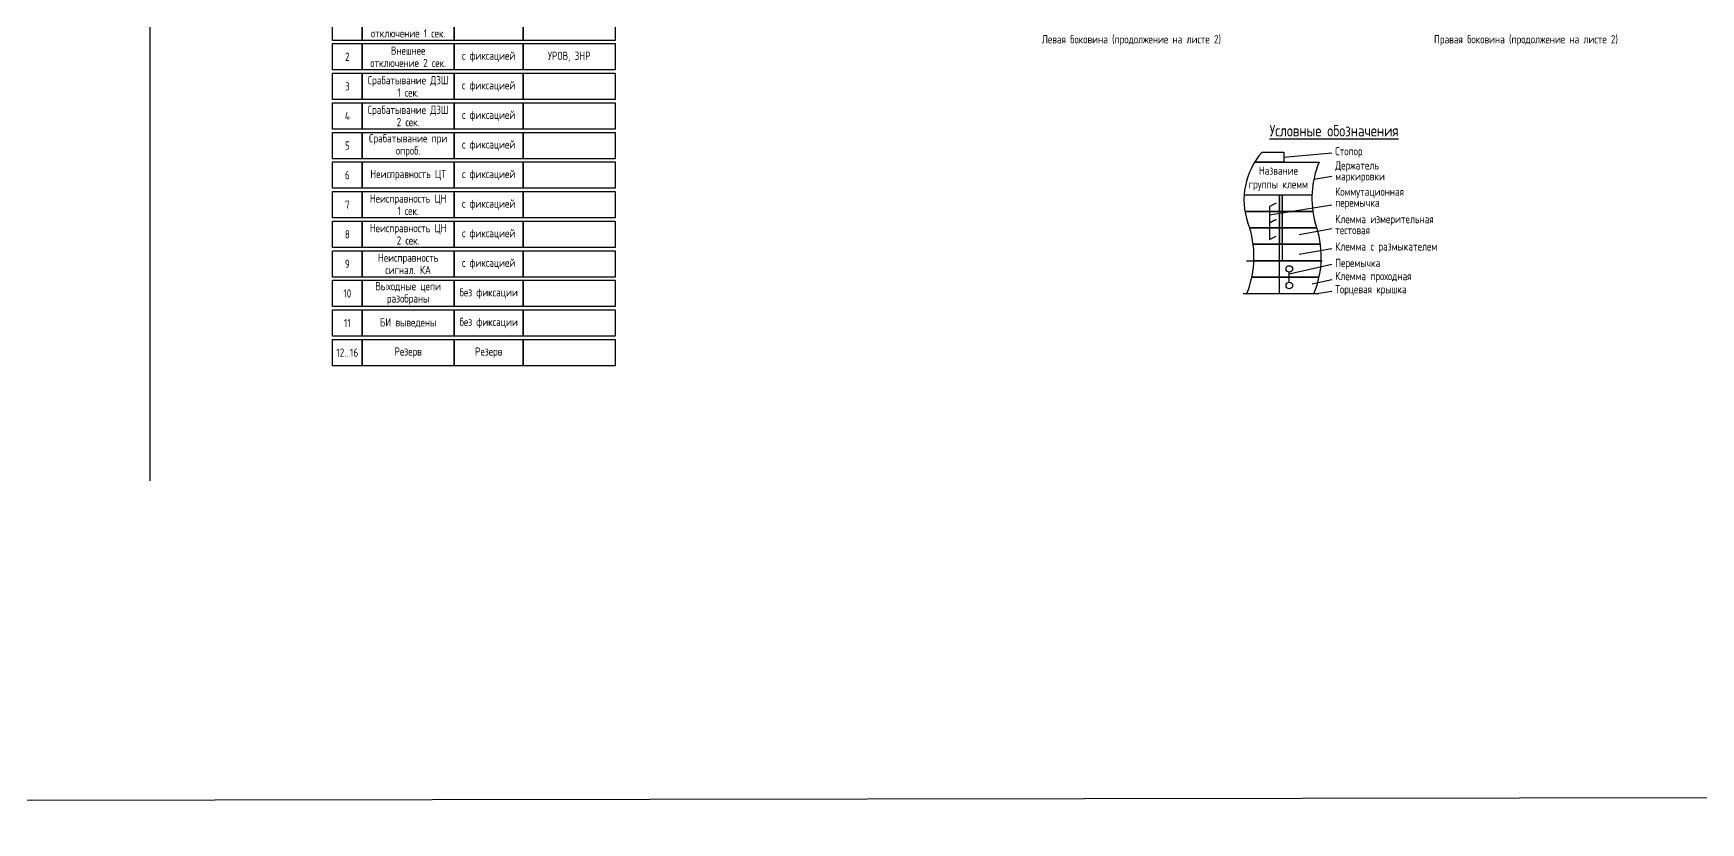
# Model space of a CAD drawing. Header units: millimetres. Extents: x -1245 to 5086, y -99 to 618.
# Drawn here: x 3542 to 4049, y -99 to 141 of the extents above; entities that cross this region are included whole.
import ezdxf

# ---------------------------------------------------------------- set-up
doc = ezdxf.new("R2010")
doc.units = ezdxf.units.MM
doc.styles.add('Gost_type_A', font='GOST_A.TTF')

msp = doc.modelspace()

# ---------------------------------------------------------------- hatches: boundary and pattern name
h = msp.add_hatch(color=256)
h.dxf.hatch_style = 1
h.paths.add_polyline_path([(3921.99, 91.95), (3920.99, 91.95), (3920.99, 76.95), (3921.99, 76.95)])

# ---------------------------------------------------------------- linework, layer by layer
for p, q in [((3577.5, 5), (3577.5, 292)), ((3913.49, 101.95), (3933.07, 101.95)), ((3922.34, 103.45), (3936.99, 104.77)), ((3931.5, 96.8), (3936.99, 97.65)), ((3910.46, 91.95), (3930.92, 91.95)), ((3920.99, 61.95), (3920.99, 91.95)), ((3921.99, 86.95), (3921.99, 91.95)), ((3931.18, 86.95), (3910.73, 86.95)), ((3910.73, 86.95), (3931.18, 86.95)), ((3917.99, 85.95), (3936.99, 88.95)), ((3921.99, 71.95), (3921.99, 86.95)), ((3932.4, 81.95), (3911.94, 81.95)), ((3911.94, 81.95), (3932.4, 81.95)), ((3926.99, 79.95), (3936.99, 81.72)), ((3933.49, 76.95), (3913.03, 76.95)), ((3913.03, 76.95), (3933.49, 76.95)), ((3933.49, 76.95), (3913.03, 76.95)), ((3913.03, 76.95), (3933.49, 76.95)), ((3910.99, 71.95), (3933.99, 71.95)), ((3933.71, 71.95), (3913.25, 71.95)), ((3913.25, 71.95), (3933.71, 71.95)), ((3926.99, 73.95), (3936.99, 75.72)), ((3933.07, 66.95), (3912.61, 66.95)), ((3912.61, 66.95), (3933.07, 66.95)), ((3923.99, 67.95), (3936.99, 70.95)), ((3924.02, 66.95), (3924.02, 68.45)), ((3924.02, 65.45), (3924.02, 66.95)), ((3930.99, 64.91), (3936.99, 66.29)), ((3909.99, 61.95), (3932.99, 61.95)), ((3911.06, 61.95), (3931.52, 61.95)), ((3936.99, 62.62), (3932.99, 61.95))]:
    msp.add_line(p, q)
at = {"color": 3}
msp.add_lwpolyline([(-1245, 609), (5086, 618), (5086, -90), (-1245, -99)], close=True, dxfattribs=at)
for points in [[(3633, 147), (3642, 147), (3642, 139), (3633, 139)], [(3642, 147), (3670, 147), (3670, 139), (3642, 139)], [(3670, 147), (3691, 147), (3691, 139), (3670, 139)], [(3691, 147), (3719, 147), (3719, 139), (3691, 139)], [(3633, 138), (3642, 138), (3642, 130), (3633, 130)], [(3642, 138), (3670, 138), (3670, 130), (3642, 130)], [(3670, 138), (3691, 138), (3691, 130), (3670, 130)], [(3691, 138), (3719, 138), (3719, 130), (3691, 130)], [(3633, 129), (3642, 129), (3642, 121), (3633, 121)], [(3642, 129), (3670, 129), (3670, 121), (3642, 121)], [(3670, 129), (3691, 129), (3691, 121), (3670, 121)], [(3691, 129), (3719, 129), (3719, 121), (3691, 121)], [(3633, 120), (3642, 120), (3642, 112), (3633, 112)], [(3642, 120), (3670, 120), (3670, 112), (3642, 112)], [(3670, 120), (3691, 120), (3691, 112), (3670, 112)], [(3691, 120), (3719, 120), (3719, 112), (3691, 112)], [(3633, 111), (3642, 111), (3642, 103), (3633, 103)], [(3642, 111), (3670, 111), (3670, 103), (3642, 103)], [(3670, 111), (3691, 111), (3691, 103), (3670, 103)], [(3691, 111), (3719, 111), (3719, 103), (3691, 103)], [(3633, 102), (3642, 102), (3642, 94), (3633, 94)], [(3642, 102), (3670, 102), (3670, 94), (3642, 94)], [(3670, 102), (3691, 102), (3691, 94), (3670, 94)], [(3691, 102), (3719, 102), (3719, 94), (3691, 94)], [(3633, 93), (3642, 93), (3642, 85), (3633, 85)], [(3642, 93), (3670, 93), (3670, 85), (3642, 85)], [(3670, 93), (3691, 93), (3691, 85), (3670, 85)], [(3691, 93), (3719, 93), (3719, 85), (3691, 85)], [(3633, 84), (3642, 84), (3642, 76), (3633, 76)], [(3642, 84), (3670, 84), (3670, 76), (3642, 76)], [(3670, 84), (3691, 84), (3691, 76), (3670, 76)], [(3691, 84), (3719, 84), (3719, 76), (3691, 76)], [(3633, 75), (3642, 75), (3642, 67), (3633, 67)], [(3642, 75), (3670, 75), (3670, 67), (3642, 67)], [(3670, 75), (3691, 75), (3691, 67), (3670, 67)], [(3691, 75), (3719, 75), (3719, 67), (3691, 67)], [(3633, 66), (3642, 66), (3642, 58), (3633, 58)], [(3642, 66), (3670, 66), (3670, 58), (3642, 58)], [(3670, 66), (3691, 66), (3691, 58), (3670, 58)], [(3691, 66), (3719, 66), (3719, 58), (3691, 58)], [(3633, 57), (3642, 57), (3642, 49), (3633, 49)], [(3642, 57), (3670, 57), (3670, 49), (3642, 49)], [(3670, 57), (3691, 57), (3691, 49), (3670, 49)], [(3691, 57), (3719, 57), (3719, 49), (3691, 49)], [(3633, 48), (3642, 48), (3642, 40), (3633, 40)], [(3642, 48), (3670, 48), (3670, 40), (3642, 40)], [(3670, 48), (3691, 48), (3691, 40), (3670, 40)], [(3691, 48), (3719, 48), (3719, 40), (3691, 40)]]:
    msp.add_lwpolyline(points, close=True)
for points in [[(3915.74, 104.95), (3922.34, 104.95), (3922.34, 101.95), (3913.49, 101.95)], [(3919.99, 89.45), (3917.99, 88.45), (3917.99, 83.45), (3919.99, 84.45)], [(3919.99, 84.45), (3917.99, 83.45), (3917.99, 78.45), (3919.99, 79.45)]]:
    msp.add_lwpolyline(points)
for centre in [(3924.02, 69.45), (3924.02, 64.45)]:
    msp.add_circle(centre, 1)
for centre, radius, start, end in [((3931.83, 90.55), 21.6, 138.181, 199.2333), ((3959.92, 90.96), 29.02, 157.7321, 195.0211), ((3883.74, 73.18), 29.54, 337.6521, 20.3143), ((3904.2, 73.18), 29.54, 337.6521, 20.3143)]:
    msp.add_arc(centre, radius, start, end)

# ---------------------------------------------------------------- texts
at = {"char_height": 2.5, "style": 'Gost_type_A'}
for s, insert, width, attachment_point, line_spacing_factor in [('Внешнее\\Pотключение 1 сек.', (3656, 143), 28, 5, 0.9), ('Внешнее\\Pотключение 2 сек.', (3656, 134), 28, 5, 0.9), ('2', (3637.5, 134), 9, 5, 0.9), ('с фиксацией', (3680.5, 134), 21, 5, 0.9), ('УРОВ, ЗНР', (3705, 134), 28, 5, 0.9), ('Срабатывание ДЗШ\\P1 сек.', (3656, 125), 28, 5, 0.9), ('3', (3637.5, 125), 9, 5, 0.9), ('с фиксацией', (3680.5, 125), 21, 5, 0.9), ('4', (3637.5, 116), 9, 5, 0.9), ('Срабатывание ДЗШ\\P2 сек.', (3656, 116), 28, 5, 0.9), ('с фиксацией', (3680.5, 116), 21, 5, 0.9), ('5', (3637.5, 107), 9, 5, 0.9), ('Срабатывание при опроб.', (3656, 107), 28, 5, 0.9), ('с фиксацией', (3680.5, 107), 21, 5, 0.9), ('Стопор', (3937.99, 104.95), 44, 4, 0.8), ('Держатель\\Pмаркировки', (3937.99, 98.95), 38.7538, 4, 0.8), ('6', (3637.5, 98), 9, 5, 0.9), ('Неисправность ЦТ', (3656, 98), 28, 5, 0.9), ('с фиксацией', (3680.5, 98), 21, 5, 0.9), ('Неисправность ЦН\\P1 сек.', (3656, 89), 28, 5, 0.9), ('Коммутационная\\Pперемычка', (3937.99, 90.95), 44, 4, 0.8), ('7', (3637.5, 89), 9, 5, 0.9), ('с фиксацией', (3680.5, 89), 21, 5, 0.9), ('8', (3637.5, 80), 9, 5, 0.9), ('Неисправность ЦН\\P2 сек.', (3656, 80), 28, 5, 0.9), ('с фиксацией', (3680.5, 80), 21, 5, 0.9), ('Клемма измерительная\\Pтестовая', (3937.99, 82.95), 55.1103, 4, 0.8), ('Клемма c размыкателем', (3937.99, 75.95), 55.1103, 4, 0.8), ('9', (3637.5, 71), 9, 5, 0.9), ('Неисправность сигнал. КА', (3656, 71), 28, 5, 0.9), ('с фиксацией', (3680.5, 71), 21, 5, 0.9), ('Перемычка', (3937.99, 70.95), 49.9213, 4, 0.8), ('Клемма проходная', (3937.99, 66.95), 44, 4, 0.8), ('10', (3637.5, 62), 9, 5, 0.9), ('Выходные цепи разобраны', (3656, 62), 28, 5, 0.9), ('без фиксации', (3680.5, 62), 21, 5, 0.9), ('Торцевая крышка', (3937.99, 62.95), 44, 4, 0.8), ('11', (3637.5, 53), 9, 5, 0.9), ('БИ выведены', (3656, 53), 28, 5, 0.9), ('без фиксации', (3680.5, 53), 21, 5, 0.9), ('12...16', (3637.5, 44), 9, 5, 0.9), ('Резерв', (3656, 44), 28, 5, 0.9), ('Резерв', (3680.5, 44), 21, 5, 0.9)]:
    msp.add_mtext(s, dxfattribs=dict(at, insert=insert, width=width, attachment_point=attachment_point, line_spacing_factor=line_spacing_factor))
at = {"attachment_point": 5, "style": 'Gost_type_A'}
for s, insert, char_height, width in [('Левая боковина (продолжение на листе 2)', (3876, 139), 2.5, 90), ('Правая боковина (продолжение на листе 2)', (3996, 139), 2.5, 90), ('{\\LУсловные обозначения}', (3937.63, 111.51), 3.5, 75), ('Название группы клемм', (3920.69, 96.95), 2.5, 20.4592)]:
    msp.add_mtext(s, dxfattribs=dict(at, insert=insert, char_height=char_height, width=width))

doc.saveas('drawing.dxf')
